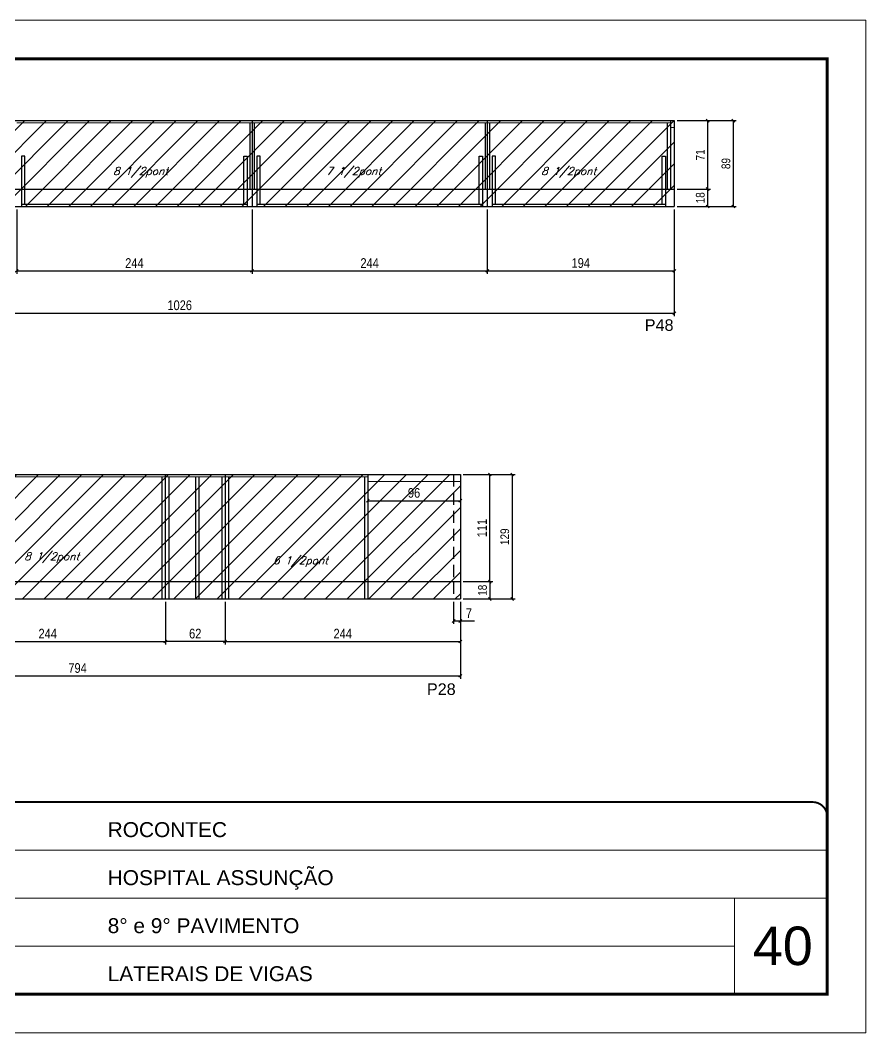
# Model space of a CAD drawing. Extents: x -20960 to -5926, y -2106 to 21915.
# Drawn here: x -6844 to -5967, y 10528 to 11578 of the extents above; entities that cross this region are included whole.
import ezdxf

# ---------------------------------------------------------------- set-up
doc = ezdxf.new("R2010")
doc.units = 0
for name, pattern in [('CONTINUO', [0]), ('DASHED', [0.75, 0.5, -0.25]), ('HIDDEN', [0.375, 0.25, -0.125])]:
    doc.linetypes.add(name, pattern=pattern)
for name, color, linetype in [('5', 5, 'Continuous'), ('COTA', 241, 'Continuous'), ('Painéis', 200, 'Continuous'), ('Reaproveitamento', 251, 'Continuous'), ('SARR_2.2x7', 40, 'Continuous'), ('SARR_3.5x7', 81, 'Continuous'), ('texto', 7, 'Continuous')]:
    doc.layers.add(name, color=color, linetype=linetype)
for name, color, linetype, lineweight in [('CARIMBO', 255, 'Continuous', 9), ('Folhas', 255, 'Continuous', 9), ('Sarr 2.2x7', 40, 'Continuous', 9), ('SARRAFO DE PRESSAO', 251, 'DASHED', 9)]:
    doc.layers.add(name, color=color, linetype=linetype, lineweight=lineweight)
doc.styles.add('ARIAL', font='arial.ttf')
doc.styles.add('COTA TECNICA', font='techl___.ttf', dxfattribs={"height": 10})
doc.styles.add('COTA TECNICA-50', font='techl___.ttf', dxfattribs={"height": 9})
doc.styles.add('Romans', font='romans.shx')
doc.styles.get("Standard").update_dxf_attribs({"font": 'arial.ttf'})
doc.dimstyles.new('COTA PAINEL-50', dxfattribs={"dimtxt": 9, "dimasz": 3, "dimexe": 3, "dimexo": 3, "dimgap": 3, "dimtad": 1, "dimdec": 1, "dimzin": 12, "dimdsep": 46, "dimtxsty": 'COTA TECNICA-50', "dimblk1": 'OBLIQUE', "dimblk2": 'OBLIQUE', "dimsah": 1, "dimcen": 0.9, "dimclrd": 4, "dimclre": 4, "dimclrt": 240, "dimadec": 1, "dimazin": 3, "dimtfac": 1, "dimtdec": 1, "dimtmove": 0, "dimatfit": 3, "dimfxl": 1, "dimtolj": 1, "dimtzin": 12, "dimarcsym": 0})
doc.dimstyles.new('PAINEL', dxfattribs={"dimtxt": 10, "dimasz": 3, "dimexe": 3, "dimexo": 3, "dimgap": 3, "dimtad": 1, "dimdec": 1, "dimzin": 12, "dimdsep": 46, "dimtxsty": 'COTA TECNICA', "dimblk1": 'OBLIQUE', "dimblk2": 'OBLIQUE', "dimsah": 1, "dimcen": 0.9, "dimclrd": 4, "dimclre": 4, "dimclrt": 240, "dimadec": 1, "dimazin": 3, "dimtfac": 1, "dimtdec": 1, "dimtmove": 0, "dimatfit": 3, "dimfxl": 1, "dimtolj": 1, "dimtzin": 12, "dimarcsym": 0})

# ---------------------------------------------------------------- blocks, each defined once
blk = doc.blocks.new('9999999999')
at = {"color": 30, "linetype": 'CONTINUO'}
for p, q in [((98564.6, 34379.6), (99584, 34379.6)), ((98564.6, 34329.8), (99488, 34329.8)), ((99584, 34329.8), (99488, 34329.8)), ((99488, 34329.8), (99488, 34230.2)), ((98564.6, 34280), (99488, 34280))]:
    blk.add_line(p, q, dxfattribs=at)
at = {"color": 30, "linetype": 'CONTINUO', "const_width": 2}
blk.add_lwpolyline([(99584, 34230.2), (99584, 34414.4, 0.414214), (99569, 34429.4), (98229, 34429.4, 0.414214), (98214, 34414.4), (98214, 34245.2, 0.414214), (98229, 34230.2), (99584, 34230.2)], format="xyb", dxfattribs=at)
at = {"layer": 'Folhas'}
blk.add_lwpolyline([(98139, 34190.2), (99624, 34190.2), (99624, 35240.2), (98139, 35240.2)], close=True, dxfattribs=at)
at = {"layer": 'Folhas', "color": 30, "const_width": 3}
blk.add_lwpolyline([(98214, 34230.2), (99584, 34230.2), (99584, 35200.2), (98214, 35200.2)], close=True, dxfattribs=at)
at = {"color": 7, "linetype": 'Continuous', "ltscale": 5, "style": 'ARIAL'}
for s, height, p in [('ROCONTEC', 15.48, (98837.7, 34393.1)), ('HOSPITAL ASSUNÇÃO', 15.483, (98837.7, 34343.3)), ('8° e 9° PAVIMENTO', 15.483, (98837.7, 34293.5)), ('LATERAIS DE VIGAS', 15.483, (98837.7, 34243.7))]:
    blk.add_text(s, height=height, dxfattribs=at).set_placement(p)
blk = doc.blocks.new('_Oblique')
at = {"color": 0, "linetype": 'ByBlock', "lineweight": -2}
blk.add_line((-0.5, -0.5), (0.5, 0.5), dxfattribs=at)
blk = doc.blocks.new('*D7658')
at = {"layer": 'COTA', "color": 4, "linetype": 'ByBlock', "lineweight": -2, "transparency": 16777216}
for p, q in [((-6847.6, 11382.1), (-6847.6, 11315.3)), ((-6603.6, 11382.1), (-6603.6, 11315.3)), ((-6847.6, 11318.3), (-6603.6, 11318.3))]:
    blk.add_line(p, q, dxfattribs=at)
at = {"layer": 'Defpoints', "color": 0, "linetype": 'ByBlock', "transparency": 16777216}
for p in [(-6847.6, 11385.1), (-6603.6, 11385.1), (-6603.6, 11318.3)]:
    blk.add_point(p, dxfattribs=at)
at = {"layer": 'COTA', "color": 4, "linetype": 'ByBlock', "lineweight": -2, "transparency": 16777216, "xscale": 3, "yscale": 3, "zscale": 3, "rotation": 180}
blk.add_blockref('_Oblique', (-6847.6, 11318.3), dxfattribs=at)
at = {"layer": 'COTA', "color": 4, "linetype": 'ByBlock', "lineweight": -2, "transparency": 16777216, "xscale": 3, "yscale": 3, "zscale": 3}
blk.add_blockref('_Oblique', (-6603.6, 11318.3), dxfattribs=at)
at = {"layer": 'COTA', "color": 240, "linetype": 'ByBlock', "transparency": 16777216, "insert": (-6725.6, 11326.4), "char_height": 10, "attachment_point": 5, "style": 'COTA TECNICA'}
blk.add_mtext('\\A1;244', dxfattribs=at)
blk = doc.blocks.new('*D7659')
at = {"layer": 'COTA', "color": 4, "linetype": 'ByBlock', "lineweight": -2, "transparency": 16777216}
for p, q in [((-6359.6, 11382.1), (-6359.6, 11315.3)), ((-6165.6, 11382.1), (-6165.6, 11315.3)), ((-6359.6, 11318.3), (-6165.6, 11318.3))]:
    blk.add_line(p, q, dxfattribs=at)
at = {"layer": 'Defpoints', "color": 0, "linetype": 'ByBlock', "transparency": 16777216}
for p in [(-6359.6, 11385.1), (-6165.6, 11385.1), (-6165.6, 11318.3)]:
    blk.add_point(p, dxfattribs=at)
at = {"layer": 'COTA', "color": 4, "linetype": 'ByBlock', "lineweight": -2, "transparency": 16777216, "xscale": 3, "yscale": 3, "zscale": 3, "rotation": 180}
blk.add_blockref('_Oblique', (-6359.6, 11318.3), dxfattribs=at)
at = {"layer": 'COTA', "color": 4, "linetype": 'ByBlock', "lineweight": -2, "transparency": 16777216, "xscale": 3, "yscale": 3, "zscale": 3}
blk.add_blockref('_Oblique', (-6165.6, 11318.3), dxfattribs=at)
at = {"layer": 'COTA', "color": 240, "linetype": 'ByBlock', "transparency": 16777216, "insert": (-6262.6, 11326.4), "char_height": 10, "attachment_point": 5, "style": 'COTA TECNICA'}
blk.add_mtext('\\A1;194', dxfattribs=at)
blk = doc.blocks.new('*D7660')
at = {"layer": 'COTA', "color": 4, "linetype": 'ByBlock', "lineweight": -2, "transparency": 16777216}
for p, q in [((-6165.6, 11382.1), (-6165.6, 11271.5)), ((-7191.6, 11342.1), (-7191.6, 11271.5)), ((-7191.6, 11274.5), (-6165.6, 11274.5))]:
    blk.add_line(p, q, dxfattribs=at)
at = {"layer": 'Defpoints', "color": 0, "linetype": 'ByBlock', "transparency": 16777216}
for p in [(-6165.6, 11385.1), (-7191.6, 11345.1), (-6165.6, 11274.5)]:
    blk.add_point(p, dxfattribs=at)
at = {"layer": 'COTA', "color": 4, "linetype": 'ByBlock', "lineweight": -2, "transparency": 16777216, "xscale": 3, "yscale": 3, "zscale": 3, "rotation": 180}
blk.add_blockref('_Oblique', (-7191.6, 11274.5), dxfattribs=at)
at = {"layer": 'COTA', "color": 4, "linetype": 'ByBlock', "lineweight": -2, "transparency": 16777216, "xscale": 3, "yscale": 3, "zscale": 3}
blk.add_blockref('_Oblique', (-6165.6, 11274.5), dxfattribs=at)
at = {"layer": 'COTA', "color": 240, "linetype": 'ByBlock', "transparency": 16777216, "insert": (-6678.6, 11282.6), "char_height": 10, "attachment_point": 5, "style": 'COTA TECNICA'}
blk.add_mtext('\\A1;1026', dxfattribs=at)
blk = doc.blocks.new('*D7661')
at = {"layer": 'COTA', "color": 4, "linetype": 'ByBlock', "lineweight": -2, "transparency": 16777216}
for p, q in [((-6603.6, 11382.1), (-6603.6, 11315.3)), ((-6359.6, 11382.1), (-6359.6, 11315.3)), ((-6603.6, 11318.3), (-6359.6, 11318.3))]:
    blk.add_line(p, q, dxfattribs=at)
at = {"layer": 'Defpoints', "color": 0, "linetype": 'ByBlock', "transparency": 16777216}
for p in [(-6603.6, 11385.1), (-6359.6, 11385.1), (-6359.6, 11318.3)]:
    blk.add_point(p, dxfattribs=at)
at = {"layer": 'COTA', "color": 4, "linetype": 'ByBlock', "lineweight": -2, "transparency": 16777216, "xscale": 3, "yscale": 3, "zscale": 3, "rotation": 180}
blk.add_blockref('_Oblique', (-6603.6, 11318.3), dxfattribs=at)
at = {"layer": 'COTA', "color": 4, "linetype": 'ByBlock', "lineweight": -2, "transparency": 16777216, "xscale": 3, "yscale": 3, "zscale": 3}
blk.add_blockref('_Oblique', (-6359.6, 11318.3), dxfattribs=at)
at = {"layer": 'COTA', "color": 240, "linetype": 'ByBlock', "transparency": 16777216, "insert": (-6481.6, 11326.4), "char_height": 10, "attachment_point": 5, "style": 'COTA TECNICA'}
blk.add_mtext('\\A1;244', dxfattribs=at)
blk = doc.blocks.new('*D7663')
at = {"layer": 'COTA', "color": 4, "linetype": 'ByBlock', "lineweight": -2, "transparency": 16777216}
for p, q in [((-7181.5, 10975.1), (-7181.5, 10895.3)), ((-6387.5, 10975.1), (-6387.5, 10895.3)), ((-7181.5, 10898.3), (-6387.5, 10898.3))]:
    blk.add_line(p, q, dxfattribs=at)
at = {"layer": 'Defpoints', "color": 0, "linetype": 'ByBlock', "transparency": 16777216}
for p in [(-7181.5, 10978.1), (-6387.5, 10978.1), (-6387.5, 10898.3)]:
    blk.add_point(p, dxfattribs=at)
at = {"layer": 'COTA', "color": 4, "linetype": 'ByBlock', "lineweight": -2, "transparency": 16777216, "xscale": 3, "yscale": 3, "zscale": 3, "rotation": 180}
blk.add_blockref('_Oblique', (-7181.5, 10898.3), dxfattribs=at)
at = {"layer": 'COTA', "color": 4, "linetype": 'ByBlock', "lineweight": -2, "transparency": 16777216, "xscale": 3, "yscale": 3, "zscale": 3}
blk.add_blockref('_Oblique', (-6387.5, 10898.3), dxfattribs=at)
at = {"layer": 'COTA', "color": 240, "linetype": 'ByBlock', "transparency": 16777216, "insert": (-6784.5, 10906.4), "char_height": 10, "attachment_point": 5, "style": 'COTA TECNICA'}
blk.add_mtext('\\A1;794', dxfattribs=at)
blk = doc.blocks.new('*D7664')
at = {"layer": 'COTA', "color": 4, "linetype": 'ByBlock', "lineweight": -2, "transparency": 16777216}
for p, q in [((-6937.5, 10975.1), (-6937.5, 10931)), ((-6693.5, 10975.1), (-6693.5, 10931)), ((-6937.5, 10934), (-6693.5, 10934))]:
    blk.add_line(p, q, dxfattribs=at)
at = {"layer": 'Defpoints', "color": 0, "linetype": 'ByBlock', "transparency": 16777216}
for p in [(-6937.5, 10978.1), (-6693.5, 10978.1), (-6693.5, 10934)]:
    blk.add_point(p, dxfattribs=at)
at = {"layer": 'COTA', "color": 4, "linetype": 'ByBlock', "lineweight": -2, "transparency": 16777216, "xscale": 3, "yscale": 3, "zscale": 3, "rotation": 180}
blk.add_blockref('_Oblique', (-6937.5, 10934), dxfattribs=at)
at = {"layer": 'COTA', "color": 4, "linetype": 'ByBlock', "lineweight": -2, "transparency": 16777216, "xscale": 3, "yscale": 3, "zscale": 3}
blk.add_blockref('_Oblique', (-6693.5, 10934), dxfattribs=at)
at = {"layer": 'COTA', "color": 240, "linetype": 'ByBlock', "transparency": 16777216, "insert": (-6815.5, 10942.1), "char_height": 10, "attachment_point": 5, "style": 'COTA TECNICA'}
blk.add_mtext('\\A1;244', dxfattribs=at)
blk = doc.blocks.new('*D7720')
at = {"layer": 'COTA', "color": 4, "linetype": 'ByBlock', "lineweight": -2, "transparency": 16777216}
for p, q in [((-6384.5, 11107.1), (-6353.9, 11107.1)), ((-6356.9, 10996.1), (-6356.9, 11107.1)), ((-6384.5, 10996.1), (-6353.9, 10996.1))]:
    blk.add_line(p, q, dxfattribs=at)
at = {"layer": 'Defpoints', "color": 0, "linetype": 'ByBlock', "transparency": 16777216}
for p in [(-6387.5, 11107.1), (-6356.9, 11107.1), (-6387.5, 10996.1)]:
    blk.add_point(p, dxfattribs=at)
at = {"layer": 'COTA', "color": 4, "linetype": 'ByBlock', "lineweight": -2, "transparency": 16777216, "xscale": 3, "yscale": 3, "zscale": 3}
for p, rotation in [((-6356.9, 11107.1), 90), ((-6356.9, 10996.1), 270)]:
    blk.add_blockref('_Oblique', p, dxfattribs=dict(at, rotation=rotation))
at = {"layer": 'COTA', "color": 240, "linetype": 'ByBlock', "transparency": 16777216, "insert": (-6365, 11051.6), "char_height": 10, "attachment_point": 5, "rotation": 90, "style": 'COTA TECNICA'}
blk.add_mtext('\\A1;111', dxfattribs=at)
blk = doc.blocks.new('*D7665')
at = {"layer": 'COTA', "color": 4, "linetype": 'ByBlock', "lineweight": -2, "transparency": 16777216}
for p, q in [((-6693.5, 10975.1), (-6693.5, 10931)), ((-6631.5, 10975.1), (-6631.5, 10931)), ((-6631.5, 10934), (-6693.5, 10934))]:
    blk.add_line(p, q, dxfattribs=at)
at = {"layer": 'Defpoints', "color": 0, "linetype": 'ByBlock', "transparency": 16777216}
for p in [(-6693.5, 10978.1), (-6631.5, 10978.1), (-6693.5, 10934)]:
    blk.add_point(p, dxfattribs=at)
at = {"layer": 'COTA', "color": 4, "linetype": 'ByBlock', "lineweight": -2, "transparency": 16777216, "xscale": 3, "yscale": 3, "zscale": 3, "rotation": 180}
blk.add_blockref('_Oblique', (-6693.5, 10934), dxfattribs=at)
at = {"layer": 'COTA', "color": 4, "linetype": 'ByBlock', "lineweight": -2, "transparency": 16777216, "xscale": 3, "yscale": 3, "zscale": 3}
blk.add_blockref('_Oblique', (-6631.5, 10934), dxfattribs=at)
at = {"layer": 'COTA', "color": 240, "linetype": 'ByBlock', "transparency": 16777216, "insert": (-6662.5, 10942.1), "char_height": 10, "attachment_point": 5, "style": 'COTA TECNICA'}
blk.add_mtext('\\A1;62', dxfattribs=at)
blk = doc.blocks.new('*D7666')
at = {"layer": 'COTA', "color": 4, "linetype": 'ByBlock', "lineweight": -2, "transparency": 16777216}
for p, q in [((-6631.5, 10975.1), (-6631.5, 10931)), ((-6387.5, 10975.1), (-6387.5, 10931)), ((-6631.5, 10934), (-6387.5, 10934))]:
    blk.add_line(p, q, dxfattribs=at)
at = {"layer": 'Defpoints', "color": 0, "linetype": 'ByBlock', "transparency": 16777216}
for p in [(-6631.5, 10978.1), (-6387.5, 10978.1), (-6387.5, 10934)]:
    blk.add_point(p, dxfattribs=at)
at = {"layer": 'COTA', "color": 4, "linetype": 'ByBlock', "lineweight": -2, "transparency": 16777216, "xscale": 3, "yscale": 3, "zscale": 3, "rotation": 180}
blk.add_blockref('_Oblique', (-6631.5, 10934), dxfattribs=at)
at = {"layer": 'COTA', "color": 4, "linetype": 'ByBlock', "lineweight": -2, "transparency": 16777216, "xscale": 3, "yscale": 3, "zscale": 3}
blk.add_blockref('_Oblique', (-6387.5, 10934), dxfattribs=at)
at = {"layer": 'COTA', "color": 240, "linetype": 'ByBlock', "transparency": 16777216, "insert": (-6509.5, 10942.1), "char_height": 10, "attachment_point": 5, "style": 'COTA TECNICA'}
blk.add_mtext('\\A1;244', dxfattribs=at)
blk = doc.blocks.new('*D7721')
at = {"layer": 'COTA', "color": 4, "lineweight": -2, "ltscale": 25, "transparency": 16777216}
for p, q in [((-6483.5, 11097.1), (-6483.5, 11076.9)), ((-6387.5, 11097.1), (-6387.5, 11076.9)), ((-6483.5, 11079.9), (-6387.5, 11079.9))]:
    blk.add_line(p, q, dxfattribs=at)
at = {"layer": 'Defpoints', "color": 0, "ltscale": 25, "transparency": 16777216}
for p in [(-6483.5, 11100.1), (-6387.5, 11100.1), (-6387.5, 11079.9)]:
    blk.add_point(p, dxfattribs=at)
at = {"layer": 'COTA', "color": 4, "lineweight": -2, "ltscale": 25, "transparency": 16777216, "xscale": 3, "yscale": 3, "zscale": 3, "rotation": 180}
blk.add_blockref('_Oblique', (-6483.5, 11079.9), dxfattribs=at)
at = {"layer": 'COTA', "color": 4, "lineweight": -2, "ltscale": 25, "transparency": 16777216, "xscale": 3, "yscale": 3, "zscale": 3}
blk.add_blockref('_Oblique', (-6387.5, 11079.9), dxfattribs=at)
at = {"layer": 'COTA', "color": 240, "ltscale": 25, "transparency": 16777216, "insert": (-6435.5, 11088), "char_height": 10, "attachment_point": 5, "style": 'COTA TECNICA'}
blk.add_mtext('\\A1;96', dxfattribs=at)
blk = doc.blocks.new('*D7669')
at = {"layer": 'COTA', "color": 4, "linetype": 'ByBlock', "lineweight": -2, "transparency": 16777216}
for p, q in [((-6394.5, 10975.1), (-6394.5, 10952.3)), ((-6387.5, 10975.1), (-6387.5, 10952.3)), ((-6394.5, 10955.3), (-6387.5, 10955.3)), ((-6387.5, 10955.3), (-6372.8, 10955.3))]:
    blk.add_line(p, q, dxfattribs=at)
at = {"layer": 'Defpoints', "color": 0, "linetype": 'ByBlock', "transparency": 16777216}
for p in [(-6394.5, 10978.1), (-6387.5, 10978.1), (-6387.5, 10955.3)]:
    blk.add_point(p, dxfattribs=at)
at = {"layer": 'COTA', "color": 4, "linetype": 'ByBlock', "lineweight": -2, "transparency": 16777216, "xscale": 3, "yscale": 3, "zscale": 3, "rotation": 180}
blk.add_blockref('_Oblique', (-6394.5, 10955.3), dxfattribs=at)
at = {"layer": 'COTA', "color": 4, "linetype": 'ByBlock', "lineweight": -2, "transparency": 16777216, "xscale": 3, "yscale": 3, "zscale": 3}
blk.add_blockref('_Oblique', (-6387.5, 10955.3), dxfattribs=at)
at = {"layer": 'COTA', "color": 240, "linetype": 'ByBlock', "transparency": 16777216, "insert": (-6378.6, 10963.4), "char_height": 10, "attachment_point": 5, "style": 'COTA TECNICA'}
blk.add_mtext('\\A1;7', dxfattribs=at)
blk = doc.blocks.new('*D7765')
at = {"layer": 'COTA', "color": 4, "lineweight": -2, "transparency": 16777216}
for p, q in [((-6162.6, 11474.1), (-6128, 11474.1)), ((-6131, 11474.1), (-6131, 11403.1)), ((-6162.6, 11403.1), (-6128, 11403.1))]:
    blk.add_line(p, q, dxfattribs=at)
at = {"layer": 'Defpoints', "color": 0, "transparency": 16777216}
for p in [(-6165.6, 11474.1), (-6165.6, 11403.1), (-6131, 11403.1)]:
    blk.add_point(p, dxfattribs=at)
at = {"layer": 'COTA', "color": 4, "lineweight": -2, "transparency": 16777216, "xscale": 3, "yscale": 3, "zscale": 3}
for p, rotation in [((-6131, 11474.1), 90), ((-6131, 11403.1), 270)]:
    blk.add_blockref('_Oblique', p, dxfattribs=dict(at, rotation=rotation))
at = {"layer": 'COTA', "color": 240, "transparency": 16777216, "insert": (-6138.6, 11438.6), "char_height": 9, "attachment_point": 5, "rotation": 90, "style": 'COTA TECNICA-50'}
blk.add_mtext('\\A1;71', dxfattribs=at)
blk = doc.blocks.new('*D7729')
at = {"layer": 'COTA', "color": 4, "lineweight": -2, "transparency": 16777216}
for p, q in [((-6162.6, 11403.1), (-6128, 11403.1)), ((-6131, 11403.1), (-6131, 11385.1)), ((-6162.6, 11385.1), (-6128, 11385.1))]:
    blk.add_line(p, q, dxfattribs=at)
at = {"layer": 'Defpoints', "color": 0, "transparency": 16777216}
for p in [(-6165.6, 11403.1), (-6165.6, 11385.1), (-6131, 11385.1)]:
    blk.add_point(p, dxfattribs=at)
at = {"layer": 'COTA', "color": 4, "lineweight": -2, "transparency": 16777216, "xscale": 3, "yscale": 3, "zscale": 3}
for p, rotation in [((-6131, 11403.1), 90), ((-6131, 11385.1), 270)]:
    blk.add_blockref('_Oblique', p, dxfattribs=dict(at, rotation=rotation))
at = {"layer": 'COTA', "color": 240, "transparency": 16777216, "insert": (-6138.6, 11394.1), "char_height": 9, "attachment_point": 5, "rotation": 90, "style": 'COTA TECNICA-50'}
blk.add_mtext('\\A1;18', dxfattribs=at)
blk = doc.blocks.new('*D7730')
at = {"layer": 'COTA', "color": 4, "lineweight": -2, "transparency": 16777216}
for p, q in [((-6384.5, 10996.1), (-6353.9, 10996.1)), ((-6356.9, 10996.1), (-6356.9, 10978.1)), ((-6384.5, 10978.1), (-6353.9, 10978.1))]:
    blk.add_line(p, q, dxfattribs=at)
at = {"layer": 'Defpoints', "color": 0, "transparency": 16777216}
for p in [(-6387.5, 10996.1), (-6387.5, 10978.1), (-6356.9, 10978.1)]:
    blk.add_point(p, dxfattribs=at)
at = {"layer": 'COTA', "color": 4, "lineweight": -2, "transparency": 16777216, "xscale": 3, "yscale": 3, "zscale": 3}
for p, rotation in [((-6356.9, 10996.1), 90), ((-6356.9, 10978.1), 270)]:
    blk.add_blockref('_Oblique', p, dxfattribs=dict(at, rotation=rotation))
at = {"layer": 'COTA', "color": 240, "transparency": 16777216, "insert": (-6364.5, 10987.1), "char_height": 9, "attachment_point": 5, "rotation": 90, "style": 'COTA TECNICA-50'}
blk.add_mtext('\\A1;18', dxfattribs=at)
blk = doc.blocks.new('*D7731')
at = {"layer": 'COTA', "color": 4, "lineweight": -2, "transparency": 16777216}
for p, q in [((-6384.5, 11107.1), (-6330.8, 11107.1)), ((-6333.8, 11107.1), (-6333.8, 10978.1)), ((-6384.5, 10978.1), (-6330.8, 10978.1))]:
    blk.add_line(p, q, dxfattribs=at)
at = {"layer": 'Defpoints', "color": 0, "transparency": 16777216}
for p in [(-6387.5, 11107.1), (-6387.5, 10978.1), (-6333.8, 10978.1)]:
    blk.add_point(p, dxfattribs=at)
at = {"layer": 'COTA', "color": 4, "lineweight": -2, "transparency": 16777216, "xscale": 3, "yscale": 3, "zscale": 3}
for p, rotation in [((-6333.8, 11107.1), 90), ((-6333.8, 10978.1), 270)]:
    blk.add_blockref('_Oblique', p, dxfattribs=dict(at, rotation=rotation))
at = {"layer": 'COTA', "color": 240, "transparency": 16777216, "insert": (-6341.4, 11042.6), "char_height": 9, "attachment_point": 5, "rotation": 90, "style": 'COTA TECNICA-50'}
blk.add_mtext('\\A1;129', dxfattribs=at)
blk = doc.blocks.new('*D7670')
at = {"layer": 'COTA', "color": 4, "lineweight": -2, "transparency": 16777216}
for p, q in [((-6162.6, 11474.1), (-6101.4, 11474.1)), ((-6104.4, 11474.1), (-6104.4, 11385.1)), ((-6162.6, 11385.1), (-6101.4, 11385.1))]:
    blk.add_line(p, q, dxfattribs=at)
at = {"layer": 'Defpoints', "color": 0, "transparency": 16777216}
for p in [(-6165.6, 11474.1), (-6165.6, 11385.1), (-6104.4, 11385.1)]:
    blk.add_point(p, dxfattribs=at)
at = {"layer": 'COTA', "color": 4, "lineweight": -2, "transparency": 16777216, "xscale": 3, "yscale": 3, "zscale": 3}
for p, rotation in [((-6104.4, 11474.1), 90), ((-6104.4, 11385.1), 270)]:
    blk.add_blockref('_Oblique', p, dxfattribs=dict(at, rotation=rotation))
at = {"layer": 'COTA', "color": 240, "transparency": 16777216, "insert": (-6112, 11429.6), "char_height": 9, "attachment_point": 5, "rotation": 90, "style": 'COTA TECNICA-50'}
blk.add_mtext('\\A1;89', dxfattribs=at)

msp = doc.modelspace()

# ---------------------------------------------------------------- hatches: boundary and pattern name
at = {"layer": 'Reaproveitamento', "transparency": 33554684}
h = msp.add_hatch(dxfattribs=at)
h.set_pattern_fill('ANSI31', color=256, scale=5)
h.set_pattern_definition([(45, (4755, 2279.15), (-11.22532, 11.22532), [])])
h.paths.add_polyline_path([(-6165.59, 11474.09), (-7191.59, 11474.09), (-7191.59, 11345.09), (-7151.59, 11349.74), (-7151.59, 11385.09), (-7091.59, 11385.09), (-6165.59, 11385.09)])
h = msp.add_hatch(dxfattribs=at)
h.set_pattern_fill('ANSI31', color=256, scale=5)
h.set_pattern_definition([(45, (4665.083, 1920.108), (-11.22532, 11.22532), [])])
h.paths.add_polyline_path([(-7181.51, 11107.05), (-7181.51, 10978.05), (-6387.51, 10978.05), (-6387.51, 11107.05)])

# ---------------------------------------------------------------- linework, layer by layer
at = {"layer": 'Painéis', "linetype": 'ByBlock'}
for p, q in [((-7091.59, 11474.09), (-6165.59, 11474.09)), ((-6603.59, 11474.09), (-6603.59, 11385.09)), ((-6359.59, 11474.09), (-6359.59, 11385.09)), ((-6273.59, 11474.09), (-6273.59, 11474.09)), ((-6165.59, 11474.09), (-6165.59, 11385.09)), ((-7091.59, 11403.09), (-6359.59, 11403.09)), ((-7091.59, 11385.09), (-6165.59, 11385.09)), ((-7089.51, 11107.05), (-6693.51, 11107.05)), ((-6693.51, 11107.05), (-6693.51, 10996.05)), ((-6693.51, 11107.05), (-6387.51, 11107.05)), ((-6693.51, 11107.05), (-6693.51, 10978.05)), ((-6631.51, 11107.05), (-6631.51, 10978.05)), ((-6387.51, 11107.05), (-6387.51, 10978.05)), ((-7093.51, 10996.05), (-6387.51, 10996.05)), ((-7093.51, 10978.05), (-6387.51, 10978.05))]:
    msp.add_line(p, q, dxfattribs=at)
at = {"layer": 'Painéis'}
msp.add_line((-6359.59, 11403.09), (-6165.59, 11403.09), dxfattribs=at)
at = {"layer": 'Sarr 2.2x7'}
for p, q in [((-6847.59, 11471.89), (-6603.59, 11471.89)), ((-6603.59, 11471.89), (-6359.59, 11471.89)), ((-6359.59, 11471.89), (-6169.59, 11471.89)), ((-6169.59, 11467.09), (-6165.59, 11467.09)), ((-6937.51, 11104.85), (-6693.51, 11104.85)), ((-6693.51, 11104.85), (-6631.51, 11104.85)), ((-6631.51, 11104.85), (-6483.51, 11104.85)), ((-6483.51, 11100.05), (-6387.51, 11100.05))]:
    msp.add_line(p, q, dxfattribs=at)
at = {"layer": 'SARR_2.2x7', "linetype": 'Continuous', "ltscale": 50}
for p, q in [((-6608.59, 11387.29), (-6842.59, 11387.29)), ((-6364.59, 11387.29), (-6598.59, 11387.29)), ((-6174.59, 11387.29), (-6354.59, 11387.29))]:
    msp.add_line(p, q, dxfattribs=at)
at = {"layer": 'SARR_2.2x7', "linetype": 'HIDDEN', "ltscale": 50}
for p, q in [((-6394.51, 11107.05), (-6394.51, 10996.05)), ((-6394.51, 10996.05), (-6394.51, 10978.05))]:
    msp.add_line(p, q, dxfattribs=at)
at = {"layer": 'SARR_3.5x7'}
for p, q in [((-6605.79, 11471.89), (-6605.79, 11403.09)), ((-6601.39, 11471.89), (-6601.39, 11403.09)), ((-6361.79, 11471.89), (-6361.79, 11403.09)), ((-6357.39, 11471.89), (-6357.39, 11403.09)), ((-6173.09, 11471.89), (-6173.09, 11403.09)), ((-6169.59, 11474.09), (-6169.59, 11403.09)), ((-6697.01, 11104.85), (-6697.01, 10978.05)), ((-6690.01, 11104.85), (-6690.01, 10978.05)), ((-6662.36, 11104.85), (-6662.36, 10978.05)), ((-6658.86, 11104.85), (-6658.86, 10978.05)), ((-6635.01, 11104.85), (-6635.01, 10978.05)), ((-6628.01, 11104.85), (-6628.01, 10978.05)), ((-6487.01, 11104.85), (-6487.01, 10978.05)), ((-6483.51, 11107.05), (-6483.51, 11002.05)), ((-6693.51, 10996.05), (-6693.51, 10978.05)), ((-6631.51, 10996.05), (-6631.51, 10978.05)), ((-6483.51, 11002.05), (-6483.51, 10978.05)), ((-6697.01, 10978.05), (-6693.51, 10978.05)), ((-6693.51, 10978.05), (-6690.01, 10978.05)), ((-6662.36, 10978.05), (-6658.86, 10978.05)), ((-6635.01, 10978.05), (-6631.51, 10978.05)), ((-6631.51, 10978.05), (-6628.01, 10978.05)), ((-6487.01, 10978.05), (-6483.51, 10978.05))]:
    msp.add_line(p, q, dxfattribs=at)
for points in [[(-6839.09, 11387.29), (-6839.09, 11437.29), (-6842.59, 11437.29), (-6842.59, 11385.09)], [(-6612.09, 11387.29), (-6612.09, 11437.29), (-6608.59, 11437.29), (-6608.59, 11385.09)], [(-6595.09, 11387.29), (-6595.09, 11437.29), (-6598.59, 11437.29), (-6598.59, 11385.09)], [(-6368.09, 11387.29), (-6368.09, 11437.29), (-6364.59, 11437.29), (-6364.59, 11385.09)], [(-6351.09, 11387.29), (-6351.09, 11437.29), (-6354.59, 11437.29), (-6354.59, 11385.09)], [(-6178.09, 11387.29), (-6178.09, 11437.29), (-6174.59, 11437.29), (-6174.59, 11385.09)]]:
    msp.add_lwpolyline(points, dxfattribs=at)

# ---------------------------------------------------------------- block references
at = {"layer": 'SARRAFO DE PRESSAO', "color": 6, "linetype": 'ByBlock'}
msp.add_blockref('9999999999', (-105590.98, -23661.99), dxfattribs=at)

# ---------------------------------------------------------------- texts
at = {"layer": '5', "linetype": 'Continuous'}
for s, p in [('P48', (-6196.2, 11256.1)), ('P28', (-6422.17, 10878.55))]:
    msp.add_text(s, height=12, rotation=359.99996, dxfattribs=at).set_placement(p)
at = {"layer": 'CARIMBO', "style": 'ARIAL'}
msp.add_text('40', height=40, dxfattribs=at).set_placement((-6084.14, 10598.36))
at = {"layer": 'texto', "color": 2, "char_height": 8, "attachment_point": 5, "style": 'Romans'}
for s, insert in [('{\\Q19;\\C256;8 1/2pont}', (-6719.18, 11420.48)), ('{\\Q19;\\C256;7 1/2pont}', (-6498.18, 11420.48)), ('{\\Q19;\\C256;8 1/2pont}', (-6275.14, 11420.48)), ('{\\Q19;\\C256;8 1/2pont}', (-6811.34, 11020.96)), ('{\\Q19;\\C256;6 1/2pont}', (-6553.28, 11016.71))]:
    msp.add_mtext(s, dxfattribs=dict(at, insert=insert))

# ---------------------------------------------------------------- dimensions: what is measured, and where the dimension line sits
at = {"layer": 'COTA'}
for base, p1, p2, picture, middle in [((-6131.04, 11403.09), (-6165.59, 11474.09), (-6165.59, 11403.09), '*D7765', (-6138.61, 11438.59)), ((-6104.36, 11385.09), (-6165.59, 11474.09), (-6165.59, 11385.09), '*D7670', (-6111.96, 11429.59)), ((-6131.04, 11385.09), (-6165.59, 11403.09), (-6165.59, 11385.09), '*D7729', (-6138.63, 11394.09)), ((-6333.81, 10978.05), (-6387.51, 11107.05), (-6387.51, 10978.05), '*D7731', (-6341.38, 11042.55)), ((-6356.89, 10978.05), (-6387.51, 10996.05), (-6387.51, 10978.05), '*D7730', (-6364.48, 10987.05))]:
    dim = msp.add_linear_dim(base=base, p1=p1, p2=p2, angle=90, dimstyle='COTA PAINEL-50', dxfattribs=at)
    dim.commit()
    dim.dimension.update_dxf_attribs({"geometry": picture, "text_midpoint": middle})
at = {"layer": 'COTA', "linetype": 'ByBlock'}
for base, p1, p2, picture, middle in [((-6165.59, 11274.54), (-7191.59, 11345.09), (-6165.59, 11385.09), '*D7660', (-6678.59, 11282.64)), ((-6359.59, 11318.28), (-6603.59, 11385.09), (-6359.59, 11385.09), '*D7661', (-6481.59, 11326.35)), ((-6387.51, 10898.31), (-7181.51, 10978.05), (-6387.51, 10978.05), '*D7663', (-6784.51, 10906.41)), ((-6693.51, 10934.01), (-6937.51, 10978.05), (-6693.51, 10978.05), '*D7664', (-6815.51, 10942.08)), ((-6693.51, 10934.01), (-6631.51, 10978.05), (-6693.51, 10978.05), '*D7665', (-6662.51, 10942.11)), ((-6387.51, 10934.01), (-6631.51, 10978.05), (-6387.51, 10978.05), '*D7666', (-6509.51, 10942.08)), ((-6387.51, 10955.33), (-6394.51, 10978.05), (-6387.51, 10978.05), '*D7669', (-6378.64, 10963.41))]:
    dim = msp.add_linear_dim(base=base, p1=p1, p2=p2, dimstyle='PAINEL', dxfattribs=at)
    dim.commit()
    dim.dimension.update_dxf_attribs({"geometry": picture, "text_midpoint": middle})
for base, p1, p2, picture, middle in [((-6603.59, 11318.28), (-6847.59, 11385.09), (-6603.59, 11385.09), '*D7658', (-6725.59, 11326.35)), ((-6165.59, 11318.28), (-6359.59, 11385.09), (-6165.59, 11385.09), '*D7659', (-6262.59, 11326.38))]:
    dim = msp.add_linear_dim(base=base, p1=p1, p2=p2, dimstyle='PAINEL', override={"dimtmove": 1}, dxfattribs=at)
    dim.commit()
    dim.dimension.update_dxf_attribs({"geometry": picture, "text_midpoint": middle})
at = {"layer": 'COTA', "ltscale": 25}
dim = msp.add_linear_dim(base=(-6387.51, 11079.89), p1=(-6483.51, 11100.05), p2=(-6387.51, 11100.05), dimstyle='PAINEL', dxfattribs=at)
dim.commit()
dim.dimension.update_dxf_attribs({"geometry": '*D7721', "text_midpoint": (-6435.51, 11088.02)})
at = {"layer": 'COTA', "linetype": 'ByBlock'}
dim = msp.add_linear_dim(base=(-6356.89, 11107.05), p1=(-6387.51, 10996.05), p2=(-6387.51, 11107.05), angle=90, dimstyle='PAINEL', dxfattribs=at)
dim.commit()
dim.dimension.update_dxf_attribs({"geometry": '*D7720', "text_midpoint": (-6364.95, 11051.55)})

doc.saveas('drawing.dxf')
